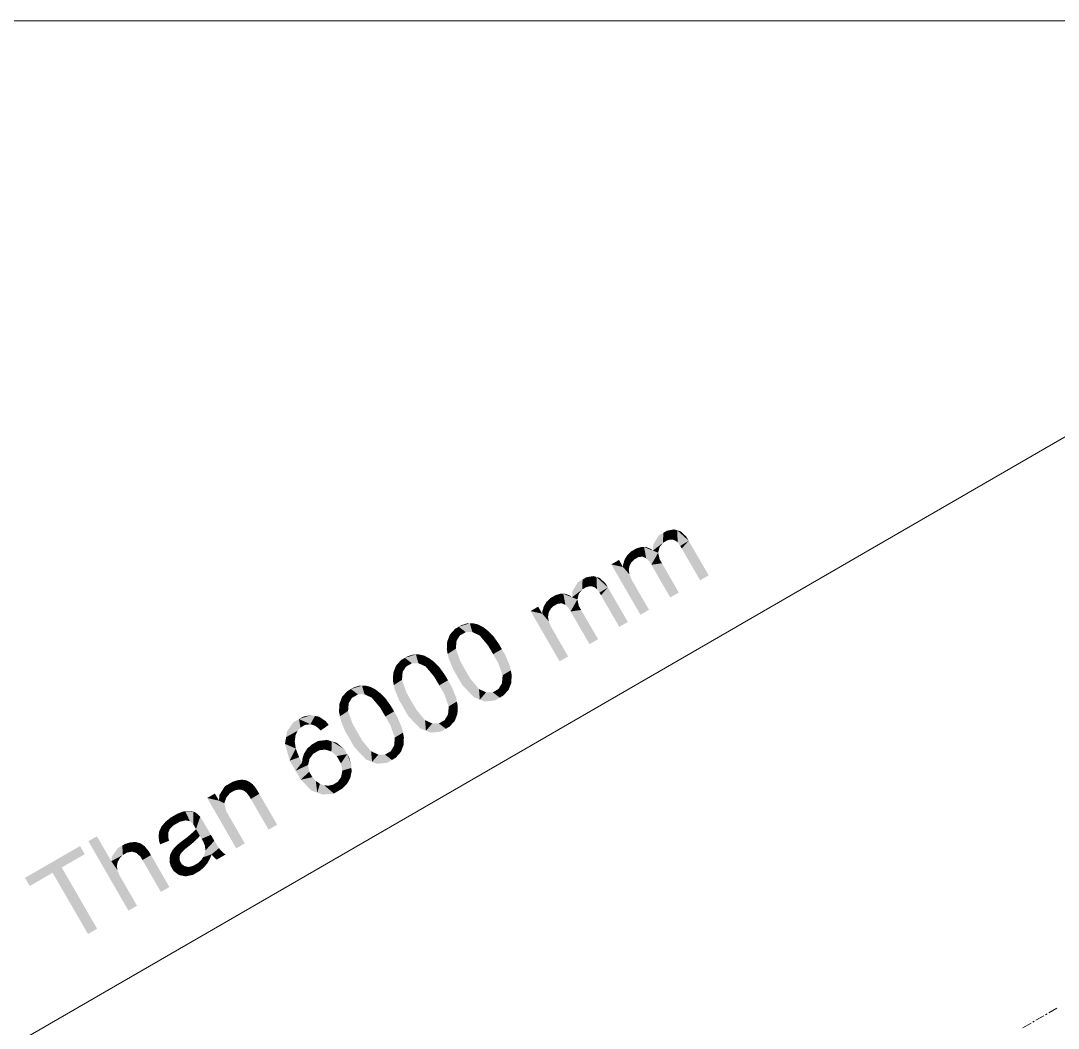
# Model space of a CAD drawing. Header units: millimetres. Extents: x 2 to 579, y 1 to 405.
# Drawn here: x 234.01 to 251.47, y 115.63 to 132.58 of the extents above; entities that cross this region are included whole.
import ezdxf

# ---------------------------------------------------------------- set-up
doc = ezdxf.new("R2010")
doc.units = ezdxf.units.MM
doc.linetypes.add('XKITLINE00', pattern=[0])
doc.layers.add('LinkedObject', color=7, linetype='Continuous', lineweight=0)

# ---------------------------------------------------------------- blocks, each defined once
blk = doc.blocks.new('*A4')
at = {"layer": 'LinkedObject'}
for points in [[(244.888, 124), (244.939, 123.849), (244.825, 123.964)], [(245.059, 124.006), (244.888, 124), (245.005, 124.022)], [(244.989, 123.847), (244.888, 124), (245.059, 124.006)], [(244.939, 123.849), (244.888, 124), (244.964, 123.848)], [(244.964, 123.848), (244.888, 124), (244.989, 123.847)], [(245.059, 124.006), (245.032, 123.831), (244.989, 123.847)], [(245.032, 123.831), (245.059, 124.006), (245.05, 123.816)], [(245.05, 123.816), (245.059, 124.006), (245.067, 123.801)], [(245.21, 123.903), (245.059, 124.006), (245.114, 123.991)], [(245.252, 123.831), (245.059, 124.006), (245.21, 123.903)], [(245.11, 123.743), (245.059, 124.006), (245.252, 123.831)], [(245.067, 123.801), (245.059, 124.006), (245.11, 123.743)], [(244.825, 123.964), (244.649, 123.665), (244.744, 123.917)], [(244.82, 123.796), (244.649, 123.665), (244.825, 123.964)], [(244.744, 123.917), (244.649, 123.665), (244.656, 123.768)], [(244.763, 123.723), (244.649, 123.665), (244.82, 123.796)], [(244.82, 123.796), (244.825, 123.964), (244.864, 123.821)], [(244.825, 123.964), (244.939, 123.849), (244.889, 123.836)], [(244.864, 123.821), (244.825, 123.964), (244.889, 123.836)], [(245.252, 123.831), (245.135, 123.7), (245.11, 123.743)], [(245.135, 123.7), (245.252, 123.831), (245.444, 123.166)], [(245.444, 123.166), (245.252, 123.831), (245.588, 123.249)], [(244.282, 123.65), (244.334, 123.515), (244.218, 123.588)], [(244.404, 123.555), (244.282, 123.65), (244.324, 123.674)], [(244.334, 123.515), (244.282, 123.65), (244.364, 123.532)], [(244.364, 123.532), (244.282, 123.65), (244.404, 123.555)], [(244.371, 123.702), (244.475, 123.564), (244.324, 123.674)], [(244.324, 123.674), (244.475, 123.564), (244.404, 123.555)], [(244.46, 123.727), (244.475, 123.564), (244.371, 123.702)], [(244.501, 123.725), (244.475, 123.564), (244.46, 123.727)], [(244.501, 123.725), (244.506, 123.55), (244.475, 123.564)], [(244.506, 123.55), (244.501, 123.725), (244.537, 123.537)], [(244.616, 123.693), (244.501, 123.725), (244.542, 123.723)], [(244.649, 123.665), (244.501, 123.725), (244.616, 123.693)], [(244.596, 123.475), (244.501, 123.725), (244.649, 123.665)], [(244.537, 123.537), (244.501, 123.725), (244.596, 123.475)], [(244.596, 123.475), (244.649, 123.665), (244.624, 123.427)], [(244.738, 123.629), (244.624, 123.427), (244.649, 123.665)], [(244.764, 123.517), (244.624, 123.427), (244.738, 123.629)], [(244.75, 123.676), (244.649, 123.665), (244.763, 123.723)], [(244.649, 123.665), (244.75, 123.676), (244.738, 123.629)], [(244.147, 123.389), (243.95, 123.433), (244.079, 123.508)], [(244.196, 123.55), (244.149, 123.431), (244.173, 123.512)], [(244.287, 123.466), (244.149, 123.431), (244.196, 123.55)], [(244.271, 123.436), (244.149, 123.431), (244.287, 123.466)], [(244.218, 123.588), (244.334, 123.515), (244.196, 123.55)], [(244.196, 123.55), (244.334, 123.515), (244.287, 123.466)], [(244.802, 123.452), (244.624, 123.427), (244.764, 123.517)], [(244.624, 123.427), (244.802, 123.452), (244.942, 122.876)], [(244.942, 122.876), (244.802, 123.452), (245.086, 122.959)], [(243.95, 123.433), (244.147, 123.389), (244.44, 122.586)], [(244.254, 123.405), (244.147, 123.389), (244.149, 123.431)], [(244.244, 123.337), (244.147, 123.389), (244.254, 123.405)], [(244.296, 123.167), (244.584, 122.669), (244.147, 123.389)], [(244.296, 123.167), (244.147, 123.389), (244.256, 123.262)], [(244.256, 123.262), (244.147, 123.389), (244.25, 123.299)], [(244.25, 123.299), (244.147, 123.389), (244.244, 123.337)], [(244.44, 122.586), (244.147, 123.389), (244.584, 122.669)], [(244.254, 123.405), (244.149, 123.431), (244.271, 123.436)], [(243.466, 123.178), (243.289, 122.879), (243.385, 123.132)], [(243.46, 123.01), (243.289, 122.879), (243.466, 123.178)], [(243.385, 123.132), (243.289, 122.879), (243.297, 122.982)], [(243.46, 123.01), (243.466, 123.178), (243.505, 123.036)], [(243.529, 123.215), (243.579, 123.063), (243.466, 123.178)], [(243.466, 123.178), (243.579, 123.063), (243.53, 123.05)], [(243.505, 123.036), (243.466, 123.178), (243.53, 123.05)], [(243.7, 123.221), (243.529, 123.215), (243.646, 123.236)], [(243.629, 123.061), (243.529, 123.215), (243.7, 123.221)], [(243.579, 123.063), (243.529, 123.215), (243.604, 123.062)], [(243.604, 123.062), (243.529, 123.215), (243.629, 123.061)], [(243.7, 123.221), (243.672, 123.045), (243.629, 123.061)], [(243.672, 123.045), (243.7, 123.221), (243.69, 123.03)], [(243.69, 123.03), (243.7, 123.221), (243.708, 123.016)], [(243.85, 123.118), (243.7, 123.221), (243.754, 123.205)], [(243.892, 123.045), (243.7, 123.221), (243.85, 123.118)], [(243.751, 122.958), (243.7, 123.221), (243.892, 123.045)], [(243.708, 123.016), (243.7, 123.221), (243.751, 122.958)], [(243.1, 122.941), (243.115, 122.779), (243.012, 122.916)], [(243.142, 122.939), (243.115, 122.779), (243.1, 122.941)], [(243.142, 122.939), (243.147, 122.765), (243.115, 122.779)], [(243.147, 122.765), (243.142, 122.939), (243.178, 122.751)], [(243.257, 122.907), (243.142, 122.939), (243.183, 122.937)], [(243.289, 122.879), (243.142, 122.939), (243.257, 122.907)], [(243.237, 122.689), (243.142, 122.939), (243.289, 122.879)], [(243.178, 122.751), (243.142, 122.939), (243.237, 122.689)], [(243.403, 122.937), (243.289, 122.879), (243.46, 123.01)], [(243.391, 122.891), (243.289, 122.879), (243.403, 122.937)], [(243.892, 123.045), (243.776, 122.914), (243.751, 122.958)], [(243.776, 122.914), (243.892, 123.045), (244.084, 122.381)], [(244.084, 122.381), (243.892, 123.045), (244.228, 122.464)], [(242.836, 122.764), (242.79, 122.646), (242.814, 122.726)], [(242.928, 122.681), (242.79, 122.646), (242.836, 122.764)], [(242.858, 122.802), (242.974, 122.729), (242.836, 122.764)], [(242.836, 122.764), (242.974, 122.729), (242.928, 122.681)], [(242.923, 122.864), (242.974, 122.729), (242.858, 122.802)], [(243.044, 122.769), (242.923, 122.864), (242.965, 122.889)], [(242.974, 122.729), (242.923, 122.864), (243.005, 122.746)], [(243.005, 122.746), (242.923, 122.864), (243.044, 122.769)], [(243.012, 122.916), (243.115, 122.779), (242.965, 122.889)], [(242.965, 122.889), (243.115, 122.779), (243.044, 122.769)], [(243.237, 122.689), (243.289, 122.879), (243.265, 122.641)], [(243.379, 122.844), (243.265, 122.641), (243.289, 122.879)], [(243.404, 122.732), (243.265, 122.641), (243.379, 122.844)], [(243.289, 122.879), (243.391, 122.891), (243.379, 122.844)], [(242.788, 122.603), (242.591, 122.648), (242.719, 122.722)], [(242.591, 122.648), (242.788, 122.603), (243.08, 121.8)], [(242.895, 122.619), (242.788, 122.603), (242.79, 122.646)], [(242.885, 122.551), (242.788, 122.603), (242.895, 122.619)], [(242.937, 122.381), (243.224, 121.883), (242.788, 122.603)], [(242.937, 122.381), (242.788, 122.603), (242.897, 122.476)], [(242.897, 122.476), (242.788, 122.603), (242.891, 122.514)], [(242.891, 122.514), (242.788, 122.603), (242.885, 122.551)], [(243.08, 121.8), (242.788, 122.603), (243.224, 121.883)], [(242.911, 122.65), (242.79, 122.646), (242.928, 122.681)], [(242.895, 122.619), (242.79, 122.646), (242.911, 122.65)], [(243.442, 122.666), (243.265, 122.641), (243.404, 122.732)], [(243.265, 122.641), (243.442, 122.666), (243.583, 122.091)], [(243.583, 122.091), (243.442, 122.666), (243.727, 122.174)], [(241.569, 122.442), (241.382, 122.384), (241.523, 122.44)], [(241.611, 122.294), (241.382, 122.384), (241.569, 122.442)], [(241.523, 122.44), (241.382, 122.384), (241.429, 122.411)], [(241.616, 122.443), (241.672, 122.266), (241.569, 122.442)], [(241.569, 122.442), (241.672, 122.266), (241.611, 122.294)], [(241.706, 122.423), (241.672, 122.266), (241.616, 122.443)], [(241.749, 122.4), (241.672, 122.266), (241.706, 122.423)], [(241.749, 122.4), (241.733, 122.238), (241.672, 122.266)], [(241.793, 122.378), (241.733, 122.238), (241.749, 122.4)], [(241.233, 122.252), (241.4, 122.236), (241.211, 122.194)], [(241.211, 122.194), (241.4, 122.236), (241.346, 122.148)], [(241.319, 122.347), (241.4, 122.236), (241.233, 122.252)], [(241.382, 122.384), (241.4, 122.236), (241.319, 122.347)], [(241.382, 122.384), (241.5, 122.293), (241.45, 122.264)], [(241.5, 122.293), (241.382, 122.384), (241.611, 122.294)], [(241.4, 122.236), (241.382, 122.384), (241.45, 122.264)], [(241.879, 122.312), (241.733, 122.238), (241.793, 122.378)], [(241.922, 122.268), (241.733, 122.238), (241.879, 122.312)], [(241.922, 122.268), (241.877, 122.066), (241.733, 122.238)], [(241.965, 122.225), (241.877, 122.066), (241.922, 122.268)], [(242.058, 122.094), (241.877, 122.066), (241.965, 122.225)], [(241.188, 122.135), (241.34, 122.089), (241.181, 122.001)], [(241.181, 122.001), (241.34, 122.089), (241.197, 121.926)], [(241.346, 122.148), (241.188, 122.135), (241.211, 122.194)], [(241.34, 122.089), (241.188, 122.135), (241.346, 122.148)], [(241.197, 121.926), (241.34, 122.089), (241.334, 122.015)], [(242.058, 122.094), (241.961, 121.922), (241.877, 122.066)], [(242.108, 122.007), (241.961, 121.922), (242.058, 122.094)], [(240.662, 121.918), (240.475, 121.86), (240.616, 121.916)], [(240.704, 121.77), (240.475, 121.86), (240.662, 121.918)], [(240.616, 121.916), (240.475, 121.86), (240.522, 121.887)], [(240.709, 121.919), (240.765, 121.742), (240.662, 121.918)], [(240.662, 121.918), (240.765, 121.742), (240.704, 121.77)], [(240.799, 121.898), (240.765, 121.742), (240.709, 121.919)], [(240.842, 121.876), (240.765, 121.742), (240.799, 121.898)], [(240.842, 121.876), (240.826, 121.714), (240.765, 121.742)], [(240.886, 121.854), (240.826, 121.714), (240.842, 121.876)], [(241.334, 122.015), (241.287, 121.671), (241.197, 121.926)], [(241.197, 121.926), (241.287, 121.671), (241.212, 121.85)], [(241.411, 121.796), (241.287, 121.671), (241.334, 122.015)], [(242.108, 122.007), (242.044, 121.778), (241.961, 121.922)], [(242.167, 121.904), (242.044, 121.778), (242.108, 122.007)], [(242.044, 121.778), (242.167, 121.904), (242.121, 121.567)], [(242.121, 121.567), (242.167, 121.904), (242.258, 121.65)], [(242.258, 121.65), (242.167, 121.904), (242.242, 121.726)], [(240.326, 121.728), (240.493, 121.711), (240.304, 121.67)], [(240.304, 121.67), (240.493, 121.711), (240.439, 121.624)], [(240.412, 121.823), (240.493, 121.711), (240.326, 121.728)], [(240.475, 121.86), (240.493, 121.711), (240.412, 121.823)], [(240.475, 121.86), (240.593, 121.769), (240.543, 121.74)], [(240.593, 121.769), (240.475, 121.86), (240.704, 121.77)], [(240.493, 121.711), (240.475, 121.86), (240.543, 121.74)], [(240.972, 121.788), (240.826, 121.714), (240.886, 121.854)], [(241.015, 121.744), (240.826, 121.714), (240.972, 121.788)], [(241.015, 121.744), (240.97, 121.542), (240.826, 121.714)], [(241.058, 121.7), (240.97, 121.542), (241.015, 121.744)], [(241.151, 121.57), (240.97, 121.542), (241.058, 121.7)], [(241.287, 121.671), (241.411, 121.796), (241.347, 121.567)], [(241.347, 121.567), (241.411, 121.796), (241.494, 121.652)], [(240.281, 121.611), (240.433, 121.565), (240.274, 121.477)], [(240.274, 121.477), (240.433, 121.565), (240.29, 121.402)], [(240.439, 121.624), (240.281, 121.611), (240.304, 121.67)], [(240.433, 121.565), (240.281, 121.611), (240.439, 121.624)], [(240.29, 121.402), (240.433, 121.565), (240.427, 121.49)], [(241.151, 121.57), (241.054, 121.398), (240.97, 121.542)], [(241.201, 121.483), (241.054, 121.398), (241.151, 121.57)], [(241.494, 121.652), (241.442, 121.403), (241.347, 121.567)], [(241.578, 121.508), (241.442, 121.403), (241.494, 121.652)], [(242.258, 121.65), (242.115, 121.5), (242.121, 121.567)], [(242.273, 121.575), (242.115, 121.5), (242.258, 121.65)], [(242.267, 121.441), (242.115, 121.5), (242.273, 121.575)], [(239.755, 121.393), (239.568, 121.336), (239.709, 121.392)], [(239.797, 121.246), (239.568, 121.336), (239.755, 121.393)], [(239.709, 121.392), (239.568, 121.336), (239.615, 121.363)], [(239.802, 121.395), (239.858, 121.218), (239.755, 121.393)], [(239.755, 121.393), (239.858, 121.218), (239.797, 121.246)], [(239.892, 121.374), (239.858, 121.218), (239.802, 121.395)], [(239.935, 121.352), (239.858, 121.218), (239.892, 121.374)], [(239.935, 121.352), (239.919, 121.19), (239.858, 121.218)], [(239.979, 121.329), (239.919, 121.19), (239.935, 121.352)], [(240.427, 121.49), (240.38, 121.147), (240.29, 121.402)], [(240.29, 121.402), (240.38, 121.147), (240.305, 121.326)], [(240.504, 121.272), (240.38, 121.147), (240.427, 121.49)], [(241.201, 121.483), (241.137, 121.254), (241.054, 121.398)], [(241.26, 121.38), (241.137, 121.254), (241.201, 121.483)], [(241.137, 121.254), (241.26, 121.38), (241.214, 121.043)], [(241.214, 121.043), (241.26, 121.38), (241.351, 121.126)], [(241.351, 121.126), (241.26, 121.38), (241.335, 121.202)], [(241.578, 121.508), (241.737, 121.158), (241.442, 121.403)], [(241.442, 121.403), (241.737, 121.158), (241.637, 121.198)], [(241.722, 121.336), (241.737, 121.158), (241.578, 121.508)], [(242.245, 121.382), (242.053, 121.338), (242.109, 121.433)], [(242.222, 121.324), (242.053, 121.338), (242.245, 121.382)], [(242.115, 121.5), (242.267, 121.441), (242.109, 121.433)], [(242.109, 121.433), (242.267, 121.441), (242.245, 121.382)], [(239.419, 121.204), (239.586, 121.187), (239.397, 121.145)], [(239.397, 121.145), (239.586, 121.187), (239.532, 121.1)], [(239.505, 121.299), (239.586, 121.187), (239.419, 121.204)], [(239.568, 121.336), (239.586, 121.187), (239.505, 121.299)], [(239.568, 121.336), (239.686, 121.245), (239.636, 121.216)], [(239.686, 121.245), (239.568, 121.336), (239.797, 121.246)], [(239.586, 121.187), (239.568, 121.336), (239.636, 121.216)], [(240.065, 121.263), (239.919, 121.19), (239.979, 121.329)], [(240.108, 121.22), (239.919, 121.19), (240.065, 121.263)], [(240.108, 121.22), (240.063, 121.018), (239.919, 121.19)], [(240.151, 121.176), (240.063, 121.018), (240.108, 121.22)], [(240.244, 121.046), (240.063, 121.018), (240.151, 121.176)], [(240.38, 121.147), (240.504, 121.272), (240.44, 121.043)], [(240.44, 121.043), (240.504, 121.272), (240.587, 121.128)], [(241.737, 121.158), (241.722, 121.336), (241.783, 121.308)], [(241.844, 121.28), (241.737, 121.158), (241.783, 121.308)], [(241.844, 121.28), (242.072, 121.191), (241.737, 121.158)], [(241.737, 121.158), (242.072, 121.191), (241.82, 121.126)], [(241.82, 121.126), (242.072, 121.191), (241.988, 121.142)], [(241.955, 121.28), (242.072, 121.191), (241.844, 121.28)], [(242.072, 121.191), (241.955, 121.28), (242.004, 121.309)], [(242.053, 121.338), (242.072, 121.191), (242.004, 121.309)], [(242.136, 121.228), (242.053, 121.338), (242.222, 121.324)], [(242.072, 121.191), (242.053, 121.338), (242.136, 121.228)], [(239.374, 121.087), (239.526, 121.041), (239.367, 120.953)], [(239.367, 120.953), (239.526, 121.041), (239.383, 120.877)], [(239.532, 121.1), (239.374, 121.087), (239.397, 121.145)], [(239.526, 121.041), (239.374, 121.087), (239.532, 121.1)], [(239.383, 120.877), (239.526, 121.041), (239.52, 120.966)], [(240.244, 121.046), (240.147, 120.873), (240.063, 121.018)], [(240.294, 120.959), (240.147, 120.873), (240.244, 121.046)], [(240.587, 121.128), (240.535, 120.878), (240.44, 121.043)], [(240.671, 120.984), (240.535, 120.878), (240.587, 121.128)], [(241.351, 121.126), (241.208, 120.976), (241.214, 121.043)], [(241.366, 121.051), (241.208, 120.976), (241.351, 121.126)], [(241.36, 120.917), (241.208, 120.976), (241.366, 121.051)], [(238.694, 120.83), (238.477, 120.526), (238.601, 120.777)], [(238.719, 120.687), (238.477, 120.526), (238.694, 120.83)], [(238.898, 120.897), (238.694, 120.83), (238.763, 120.87)], [(238.964, 120.884), (238.694, 120.83), (238.898, 120.897)], [(238.885, 120.743), (238.694, 120.83), (238.964, 120.884)], [(238.694, 120.83), (238.796, 120.732), (238.753, 120.707)], [(238.796, 120.732), (238.694, 120.83), (238.885, 120.743)], [(238.719, 120.687), (238.694, 120.83), (238.753, 120.707)], [(238.885, 120.743), (238.964, 120.884), (238.932, 120.729)], [(238.964, 120.884), (238.961, 120.72), (238.932, 120.729)], [(238.961, 120.72), (238.964, 120.884), (239.024, 120.674)], [(239.145, 120.794), (238.964, 120.884), (239.031, 120.87)], [(239.024, 120.674), (238.964, 120.884), (239.145, 120.794)], [(239.52, 120.966), (239.473, 120.623), (239.383, 120.877)], [(239.383, 120.877), (239.473, 120.623), (239.398, 120.802)], [(239.597, 120.748), (239.473, 120.623), (239.52, 120.966)], [(240.294, 120.959), (240.23, 120.73), (240.147, 120.873)], [(240.353, 120.856), (240.23, 120.73), (240.294, 120.959)], [(240.23, 120.73), (240.353, 120.856), (240.307, 120.519)], [(240.307, 120.519), (240.353, 120.856), (240.444, 120.602)], [(240.444, 120.602), (240.353, 120.856), (240.428, 120.677)], [(240.671, 120.984), (240.83, 120.634), (240.535, 120.878)], [(240.535, 120.878), (240.83, 120.634), (240.73, 120.674)], [(240.815, 120.812), (240.83, 120.634), (240.671, 120.984)], [(241.338, 120.858), (241.146, 120.813), (241.202, 120.909)], [(241.315, 120.799), (241.146, 120.813), (241.338, 120.858)], [(241.208, 120.976), (241.36, 120.917), (241.202, 120.909)], [(241.202, 120.909), (241.36, 120.917), (241.338, 120.858)], [(238.601, 120.777), (238.477, 120.526), (238.493, 120.625)], [(238.669, 120.633), (238.477, 120.526), (238.719, 120.687)], [(239.024, 120.674), (239.145, 120.794), (239.058, 120.637)], [(239.058, 120.637), (239.145, 120.794), (239.194, 120.731)], [(239.473, 120.623), (239.597, 120.748), (239.533, 120.519)], [(239.533, 120.519), (239.597, 120.748), (239.68, 120.604)], [(240.83, 120.634), (240.815, 120.812), (240.876, 120.784)], [(240.937, 120.756), (240.83, 120.634), (240.876, 120.784)], [(240.937, 120.756), (241.165, 120.667), (240.83, 120.634)], [(240.83, 120.634), (241.165, 120.667), (240.913, 120.602)], [(240.913, 120.602), (241.165, 120.667), (241.081, 120.618)], [(241.048, 120.756), (241.165, 120.667), (240.937, 120.756)], [(241.165, 120.667), (241.048, 120.756), (241.097, 120.785)], [(241.146, 120.813), (241.165, 120.667), (241.097, 120.785)], [(241.229, 120.704), (241.146, 120.813), (241.315, 120.799)], [(241.165, 120.667), (241.146, 120.813), (241.229, 120.704)], [(238.635, 120.555), (238.458, 120.413), (238.477, 120.526)], [(238.623, 120.452), (238.458, 120.413), (238.635, 120.555)], [(238.654, 120.599), (238.477, 120.526), (238.669, 120.633)], [(238.477, 120.526), (238.654, 120.599), (238.635, 120.555)], [(239.165, 120.479), (239.136, 120.317), (239.012, 120.461)], [(239.246, 120.455), (239.136, 120.317), (239.165, 120.479)], [(239.68, 120.604), (239.628, 120.354), (239.533, 120.519)], [(239.764, 120.46), (239.628, 120.354), (239.68, 120.604)], [(240.444, 120.602), (240.301, 120.452), (240.307, 120.519)], [(240.459, 120.526), (240.301, 120.452), (240.444, 120.602)], [(240.453, 120.392), (240.301, 120.452), (240.459, 120.526)], [(238.631, 120.393), (238.458, 120.413), (238.623, 120.452)], [(238.639, 120.335), (238.538, 120.131), (238.458, 120.413)], [(238.639, 120.335), (238.458, 120.413), (238.631, 120.393)], [(238.696, 120.188), (238.538, 120.131), (238.639, 120.335)], [(238.832, 120.331), (238.985, 120.276), (238.805, 120.29)], [(238.899, 120.396), (238.985, 120.276), (238.832, 120.331)], [(239.034, 120.305), (238.899, 120.396), (238.941, 120.419)], [(238.985, 120.276), (238.899, 120.396), (239.034, 120.305)], [(239.012, 120.461), (239.136, 120.317), (238.941, 120.419)], [(238.941, 120.419), (239.136, 120.317), (239.034, 120.305)], [(239.136, 120.317), (239.246, 120.455), (239.188, 120.301)], [(239.246, 120.455), (239.24, 120.285), (239.188, 120.301)], [(239.24, 120.285), (239.246, 120.455), (239.328, 120.208)], [(239.457, 120.324), (239.246, 120.455), (239.327, 120.432)], [(239.505, 120.24), (239.246, 120.455), (239.457, 120.324)], [(239.328, 120.208), (239.246, 120.455), (239.505, 120.24)], [(239.764, 120.46), (239.923, 120.11), (239.628, 120.354)], [(239.628, 120.354), (239.923, 120.11), (239.823, 120.15)], [(239.908, 120.288), (239.923, 120.11), (239.764, 120.46)], [(240.431, 120.334), (240.239, 120.289), (240.295, 120.385)], [(240.408, 120.275), (240.239, 120.289), (240.431, 120.334)], [(240.301, 120.452), (240.453, 120.392), (240.295, 120.385)], [(240.295, 120.385), (240.453, 120.392), (240.431, 120.334)], [(238.696, 120.188), (238.636, 119.961), (238.538, 120.131)], [(238.746, 120.1), (238.636, 119.961), (238.696, 120.188)], [(238.805, 120.29), (238.746, 120.1), (238.779, 120.25)], [(238.936, 120.248), (238.746, 120.1), (238.805, 120.29)], [(238.779, 120.25), (238.746, 120.1), (238.749, 120.154)], [(238.873, 120.166), (238.746, 120.1), (238.936, 120.248)], [(238.86, 120.111), (238.746, 120.1), (238.873, 120.166)], [(238.805, 120.29), (238.985, 120.276), (238.936, 120.248)], [(239.328, 120.208), (239.505, 120.24), (239.363, 120.147)], [(239.505, 120.24), (239.399, 120.084), (239.363, 120.147)], [(239.399, 120.084), (239.505, 120.24), (239.424, 119.965)], [(239.424, 119.965), (239.505, 120.24), (239.576, 120.008)], [(239.572, 120.069), (239.505, 120.24), (239.537, 120.185)], [(239.576, 120.008), (239.505, 120.24), (239.572, 120.069)], [(239.923, 120.11), (239.908, 120.288), (239.969, 120.26)], [(240.03, 120.232), (239.923, 120.11), (239.969, 120.26)], [(240.03, 120.232), (240.258, 120.142), (239.923, 120.11)], [(239.923, 120.11), (240.258, 120.142), (240.006, 120.077)], [(240.006, 120.077), (240.258, 120.142), (240.174, 120.094)], [(240.141, 120.232), (240.258, 120.142), (240.03, 120.232)], [(240.258, 120.142), (240.141, 120.232), (240.19, 120.261)], [(240.239, 120.289), (240.258, 120.142), (240.19, 120.261)], [(240.322, 120.18), (240.239, 120.289), (240.408, 120.275)], [(240.258, 120.142), (240.239, 120.289), (240.322, 120.18)], [(238.636, 119.961), (238.746, 120.1), (238.846, 120.057)], [(238.846, 120.057), (238.724, 119.81), (238.636, 119.961)], [(238.865, 119.945), (238.724, 119.81), (238.846, 120.057)], [(238.746, 120.1), (238.86, 120.111), (238.846, 120.057)], [(239.576, 120.008), (239.413, 119.91), (239.424, 119.965)], [(239.58, 119.947), (239.413, 119.91), (239.576, 120.008)], [(237.653, 119.8), (237.663, 119.642), (237.575, 119.773)], [(237.693, 119.805), (237.663, 119.642), (237.653, 119.8)], [(237.663, 119.642), (237.693, 119.805), (237.692, 119.641)], [(237.693, 119.805), (237.721, 119.641), (237.692, 119.641)], [(237.801, 119.801), (237.693, 119.805), (237.733, 119.81)], [(237.83, 119.788), (237.693, 119.805), (237.801, 119.801)], [(237.77, 119.623), (237.693, 119.805), (237.83, 119.788)], [(237.721, 119.641), (237.693, 119.805), (237.77, 119.623)], [(237.83, 119.788), (237.791, 119.606), (237.77, 119.623)], [(237.859, 119.775), (237.791, 119.606), (237.83, 119.788)], [(238.724, 119.81), (238.865, 119.945), (238.898, 119.889)], [(238.919, 119.852), (238.724, 119.81), (238.898, 119.889)], [(238.919, 119.852), (239.001, 119.592), (238.724, 119.81)], [(238.724, 119.81), (239.001, 119.592), (238.906, 119.625)], [(238.976, 119.79), (239.001, 119.592), (238.919, 119.852)], [(239.011, 119.765), (239.001, 119.592), (238.976, 119.79)], [(239.529, 119.788), (239.345, 119.772), (239.402, 119.854)], [(239.502, 119.739), (239.345, 119.772), (239.529, 119.788)], [(239.413, 119.91), (239.556, 119.837), (239.402, 119.854)], [(239.402, 119.854), (239.556, 119.837), (239.529, 119.788)], [(239.556, 119.837), (239.413, 119.91), (239.58, 119.947)], [(237.536, 119.751), (237.354, 119.553), (237.448, 119.701)], [(237.532, 119.583), (237.354, 119.553), (237.536, 119.751)], [(237.532, 119.583), (237.536, 119.751), (237.577, 119.61)], [(237.575, 119.773), (237.663, 119.642), (237.536, 119.751)], [(237.536, 119.751), (237.663, 119.642), (237.606, 119.626)], [(237.577, 119.61), (237.536, 119.751), (237.606, 119.626)], [(237.912, 119.735), (237.791, 119.606), (237.859, 119.775)], [(237.791, 119.606), (237.912, 119.735), (237.812, 119.589)], [(237.812, 119.589), (237.912, 119.735), (237.936, 119.708)], [(237.936, 119.708), (237.859, 119.528), (237.812, 119.589)], [(237.952, 119.69), (237.859, 119.528), (237.936, 119.708)], [(237.996, 119.623), (237.859, 119.528), (237.952, 119.69)], [(237.996, 119.623), (237.884, 119.485), (237.859, 119.528)], [(238.025, 119.573), (237.884, 119.485), (237.996, 119.623)], [(239.001, 119.592), (239.011, 119.765), (239.047, 119.74)], [(239.047, 119.74), (239.28, 119.577), (239.001, 119.592)], [(239.121, 119.714), (239.28, 119.577), (239.047, 119.74)], [(239.159, 119.712), (239.28, 119.577), (239.121, 119.714)], [(239.198, 119.711), (239.28, 119.577), (239.159, 119.712)], [(239.267, 119.727), (239.37, 119.629), (239.198, 119.711)], [(239.198, 119.711), (239.37, 119.629), (239.28, 119.577)], [(239.37, 119.629), (239.267, 119.727), (239.299, 119.746)], [(239.345, 119.772), (239.37, 119.629), (239.299, 119.746)], [(239.423, 119.66), (239.345, 119.772), (239.502, 119.739)], [(239.37, 119.629), (239.345, 119.772), (239.423, 119.66)], [(237.348, 119.457), (237.149, 119.502), (237.278, 119.577)], [(237.149, 119.502), (237.515, 119.201), (237.638, 118.655)], [(237.515, 119.201), (237.149, 119.502), (237.468, 119.282)], [(237.437, 119.412), (237.149, 119.502), (237.348, 119.457)], [(237.468, 119.282), (237.149, 119.502), (237.437, 119.412)], [(237.354, 119.553), (237.47, 119.509), (237.348, 119.457)], [(237.348, 119.457), (237.47, 119.509), (237.437, 119.412)], [(237.47, 119.509), (237.354, 119.553), (237.532, 119.583)], [(237.884, 119.485), (238.025, 119.573), (238.182, 118.969)], [(238.182, 118.969), (238.025, 119.573), (238.326, 119.052)], [(239.001, 119.592), (239.28, 119.577), (239.096, 119.559)], [(236.779, 119.28), (236.588, 119.203), (236.738, 119.273)], [(236.786, 119.126), (236.588, 119.203), (236.779, 119.28)], [(236.738, 119.273), (236.588, 119.203), (236.642, 119.235)], [(236.889, 119.283), (236.779, 119.28), (236.82, 119.286)], [(236.916, 119.273), (236.779, 119.28), (236.889, 119.283)], [(236.786, 119.126), (236.779, 119.28), (236.827, 119.118)], [(236.827, 119.118), (236.779, 119.28), (236.858, 119.112)], [(236.779, 119.28), (236.914, 119.062), (236.858, 119.112)], [(236.916, 119.273), (236.914, 119.062), (236.779, 119.28)], [(236.943, 119.263), (236.914, 119.062), (236.916, 119.273)], [(236.993, 119.227), (236.914, 119.062), (236.943, 119.263)], [(236.533, 119.172), (236.413, 119.062), (236.446, 119.101)], [(236.585, 119.043), (236.413, 119.062), (236.533, 119.172)], [(236.588, 119.203), (236.69, 119.103), (236.533, 119.172)], [(236.585, 119.043), (236.533, 119.172), (236.636, 119.072)], [(236.636, 119.072), (236.533, 119.172), (236.69, 119.103)], [(236.69, 119.103), (236.588, 119.203), (236.786, 119.126)], [(237.017, 119.201), (236.914, 119.062), (236.993, 119.227)], [(236.914, 119.062), (237.017, 119.201), (237.031, 119.185)], [(236.914, 119.062), (237.031, 119.185), (236.939, 119.018)], [(236.939, 119.018), (237.031, 119.185), (236.941, 119.014)], [(236.941, 119.014), (237.031, 119.185), (236.952, 118.995)], [(236.952, 118.995), (237.031, 119.185), (236.96, 118.98)], [(236.96, 118.98), (237.031, 119.185), (237.025, 118.868)], [(237.073, 119.121), (237.025, 118.868), (237.031, 119.185)], [(237.101, 119.073), (237.025, 118.868), (237.073, 119.121)], [(237.638, 118.655), (237.515, 119.201), (237.782, 118.738)], [(236.507, 118.95), (236.336, 118.904), (236.521, 118.982)], [(236.342, 118.944), (236.521, 118.982), (236.336, 118.904)], [(236.493, 118.919), (236.336, 118.904), (236.507, 118.95)], [(236.493, 118.919), (236.357, 118.722), (236.336, 118.904)], [(236.38, 119.023), (236.521, 118.982), (236.342, 118.944)], [(236.494, 118.836), (236.357, 118.722), (236.493, 118.919)], [(236.413, 119.062), (236.521, 118.982), (236.38, 119.023)], [(236.521, 118.982), (236.413, 119.062), (236.585, 119.043)], [(236.927, 118.942), (237.025, 118.868), (236.814, 118.843)], [(236.96, 118.98), (237.025, 118.868), (236.927, 118.942)], [(237.101, 119.073), (237.055, 118.815), (237.025, 118.868)], [(237.211, 118.882), (237.055, 118.815), (237.101, 119.073)], [(235.535, 118.439), (235.149, 118.775), (235.293, 118.858)], [(235.149, 118.775), (235.535, 118.439), (235.824, 117.606)], [(235.86, 118.757), (235.885, 118.599), (235.767, 118.729)], [(235.905, 118.759), (235.885, 118.599), (235.86, 118.757)], [(235.905, 118.759), (235.922, 118.588), (235.885, 118.599)], [(235.95, 118.76), (235.922, 118.588), (235.905, 118.759)], [(235.922, 118.588), (235.95, 118.76), (235.959, 118.577)], [(236.063, 118.714), (235.95, 118.76), (236.029, 118.738)], [(235.959, 118.577), (235.95, 118.76), (236.063, 118.714)], [(236.336, 118.904), (236.357, 118.722), (236.33, 118.863)], [(236.33, 118.863), (236.357, 118.722), (236.34, 118.773)], [(236.357, 118.722), (236.494, 118.836), (236.508, 118.784)], [(236.693, 118.753), (236.782, 118.647), (236.636, 118.706)], [(236.733, 118.783), (236.823, 118.679), (236.693, 118.753)], [(236.693, 118.753), (236.823, 118.679), (236.782, 118.647)], [(236.814, 118.843), (236.894, 118.735), (236.733, 118.783)], [(236.733, 118.783), (236.894, 118.735), (236.823, 118.679)], [(236.814, 118.843), (237.025, 118.868), (236.894, 118.735)], [(236.894, 118.735), (237.025, 118.868), (236.996, 118.83)], [(237.211, 118.882), (237.083, 118.768), (237.055, 118.815)], [(237.083, 118.768), (237.211, 118.882), (237.113, 118.689)], [(237.1, 118.541), (237.269, 118.782), (237.347, 118.658)], [(237.118, 118.618), (237.269, 118.782), (237.1, 118.541)], [(237.113, 118.689), (237.211, 118.882), (237.269, 118.782)], [(237.269, 118.782), (237.115, 118.658), (237.113, 118.689)], [(237.115, 118.658), (237.269, 118.782), (237.118, 118.618)], [(234.701, 118.333), (234.083, 118.159), (235.009, 118.694)], [(234.701, 118.333), (235.009, 118.694), (235.088, 118.556)], [(235.72, 118.702), (235.535, 118.439), (235.644, 118.658)], [(235.73, 118.542), (235.535, 118.439), (235.72, 118.702)], [(235.644, 118.658), (235.535, 118.439), (235.551, 118.526)], [(235.767, 118.729), (235.885, 118.599), (235.72, 118.702)], [(235.72, 118.702), (235.885, 118.599), (235.805, 118.585)], [(235.73, 118.542), (235.72, 118.702), (235.762, 118.561)], [(235.762, 118.561), (235.72, 118.702), (235.805, 118.585)], [(236.063, 118.714), (236.028, 118.512), (235.959, 118.577)], [(236.097, 118.69), (236.028, 118.512), (236.063, 118.714)], [(236.167, 118.603), (236.028, 118.512), (236.097, 118.69)], [(236.203, 118.541), (236.028, 118.512), (236.167, 118.603)], [(236.685, 118.519), (236.528, 118.552), (236.542, 118.581)], [(236.556, 118.61), (236.7, 118.559), (236.542, 118.581)], [(236.542, 118.581), (236.7, 118.559), (236.685, 118.519)], [(236.594, 118.663), (236.7, 118.559), (236.556, 118.61)], [(236.618, 118.688), (236.7, 118.559), (236.594, 118.663)], [(236.636, 118.706), (236.728, 118.596), (236.618, 118.688)], [(236.7, 118.559), (236.618, 118.688), (236.714, 118.577)], [(236.714, 118.577), (236.618, 118.688), (236.728, 118.596)], [(236.636, 118.706), (236.782, 118.647), (236.728, 118.596)], [(237.347, 118.658), (237.223, 118.554), (237.078, 118.504)], [(237.1, 118.541), (237.347, 118.658), (237.078, 118.504)], [(237.223, 118.554), (237.347, 118.658), (237.243, 118.526)], [(237.243, 118.526), (237.347, 118.658), (237.367, 118.634)], [(237.367, 118.634), (237.288, 118.482), (237.243, 118.526)], [(237.387, 118.61), (237.288, 118.482), (237.367, 118.634)], [(237.387, 118.61), (237.312, 118.466), (237.288, 118.482)], [(237.434, 118.569), (237.312, 118.466), (237.387, 118.61)], [(237.312, 118.466), (237.434, 118.569), (237.462, 118.553)], [(235.68, 118.491), (235.535, 118.439), (235.73, 118.542)], [(235.662, 118.459), (235.535, 118.439), (235.68, 118.491)], [(235.643, 118.426), (235.535, 118.439), (235.662, 118.459)], [(235.535, 118.439), (235.638, 118.288), (235.672, 118.203)], [(235.638, 118.288), (235.535, 118.439), (235.634, 118.323)], [(235.634, 118.323), (235.535, 118.439), (235.629, 118.358)], [(235.629, 118.358), (235.535, 118.439), (235.643, 118.426)], [(235.824, 117.606), (235.535, 118.439), (235.672, 118.203)], [(236.028, 118.512), (236.203, 118.541), (236.059, 118.458)], [(236.059, 118.458), (236.203, 118.541), (236.369, 117.921)], [(236.369, 117.921), (236.203, 118.541), (236.513, 118.004)], [(236.528, 118.552), (236.684, 118.498), (236.515, 118.49)], [(236.515, 118.49), (236.684, 118.498), (236.516, 118.456)], [(236.516, 118.456), (236.684, 118.498), (236.683, 118.477)], [(236.683, 118.477), (236.553, 118.326), (236.516, 118.456)], [(236.516, 118.456), (236.553, 118.326), (236.516, 118.422)], [(236.516, 118.422), (236.553, 118.326), (236.535, 118.357)], [(236.684, 118.498), (236.528, 118.552), (236.685, 118.519)], [(236.693, 118.437), (236.553, 118.326), (236.683, 118.477)], [(236.553, 118.326), (236.693, 118.437), (236.704, 118.418)], [(236.72, 118.39), (236.553, 118.326), (236.704, 118.418)], [(236.553, 118.326), (236.72, 118.39), (236.584, 118.273)], [(236.584, 118.273), (236.72, 118.39), (236.671, 118.207)], [(236.671, 118.207), (236.72, 118.39), (236.729, 118.195)], [(236.729, 118.195), (236.72, 118.39), (236.77, 118.354)], [(236.952, 118.383), (237.024, 118.275), (236.91, 118.359)], [(236.993, 118.407), (237.024, 118.275), (236.952, 118.383)], [(237.124, 118.37), (236.993, 118.407), (237.056, 118.467)], [(237.095, 118.335), (236.993, 118.407), (237.124, 118.37)], [(237.024, 118.275), (236.993, 118.407), (237.095, 118.335)], [(237.223, 118.554), (237.056, 118.467), (237.078, 118.504)], [(237.202, 118.497), (237.056, 118.467), (237.223, 118.554)], [(237.153, 118.405), (237.056, 118.467), (237.202, 118.497)], [(237.124, 118.37), (237.056, 118.467), (237.153, 118.405)], [(234.701, 118.333), (234.547, 118.244), (234.083, 118.159)], [(234.083, 118.159), (234.547, 118.244), (234.163, 118.021)], [(234.547, 118.244), (234.701, 118.333), (235.143, 117.213)], [(235.143, 117.213), (234.701, 118.333), (235.297, 117.302)], [(236.77, 118.354), (236.786, 118.183), (236.729, 118.195)], [(236.803, 118.348), (236.786, 118.183), (236.77, 118.354)], [(236.835, 118.341), (236.786, 118.183), (236.803, 118.348)], [(236.786, 118.183), (236.835, 118.341), (236.912, 118.21)], [(236.982, 118.251), (236.835, 118.341), (236.91, 118.359)], [(236.912, 118.21), (236.835, 118.341), (236.982, 118.251)], [(236.91, 118.359), (237.024, 118.275), (236.982, 118.251)], [(235.7, 118.153), (235.824, 117.606), (235.672, 118.203)], [(235.824, 117.606), (235.7, 118.153), (235.968, 117.69)]]:
    blk.add_hatch(color=7, dxfattribs=at).paths.add_polyline_path(points, flags=17)
at = {"layer": 'LinkedObject', "color": 2, "linetype": 'XKITLINE00', "lineweight": 0}
blk.add_line((197.075, 132.581), (281.227, 132.581), dxfattribs=at)
at = {"layer": 'LinkedObject', "color": 6, "linetype": 'XKITLINE00', "lineweight": 0}
blk.add_line((212.941, 103.244), (254.334, 127.168), dxfattribs=at)
at = {"layer": 'LinkedObject', "color": 9, "linetype": 'XKITLINE00', "lineweight": 0}
for p, q in [((251.311, 115.886), (251.447, 115.964)), ((251.095, 115.761), (251.23, 115.839)), ((251.257, 115.854), (251.284, 115.87)), ((250.878, 115.635), (251.014, 115.714)), ((251.041, 115.729), (251.068, 115.745))]:
    blk.add_line(p, q, dxfattribs=at)

msp = doc.modelspace()

# ---------------------------------------------------------------- block references
at = {"lineweight": 0}
msp.add_blockref('*A4', (0, 0), dxfattribs=at)

doc.saveas('drawing.dxf')
